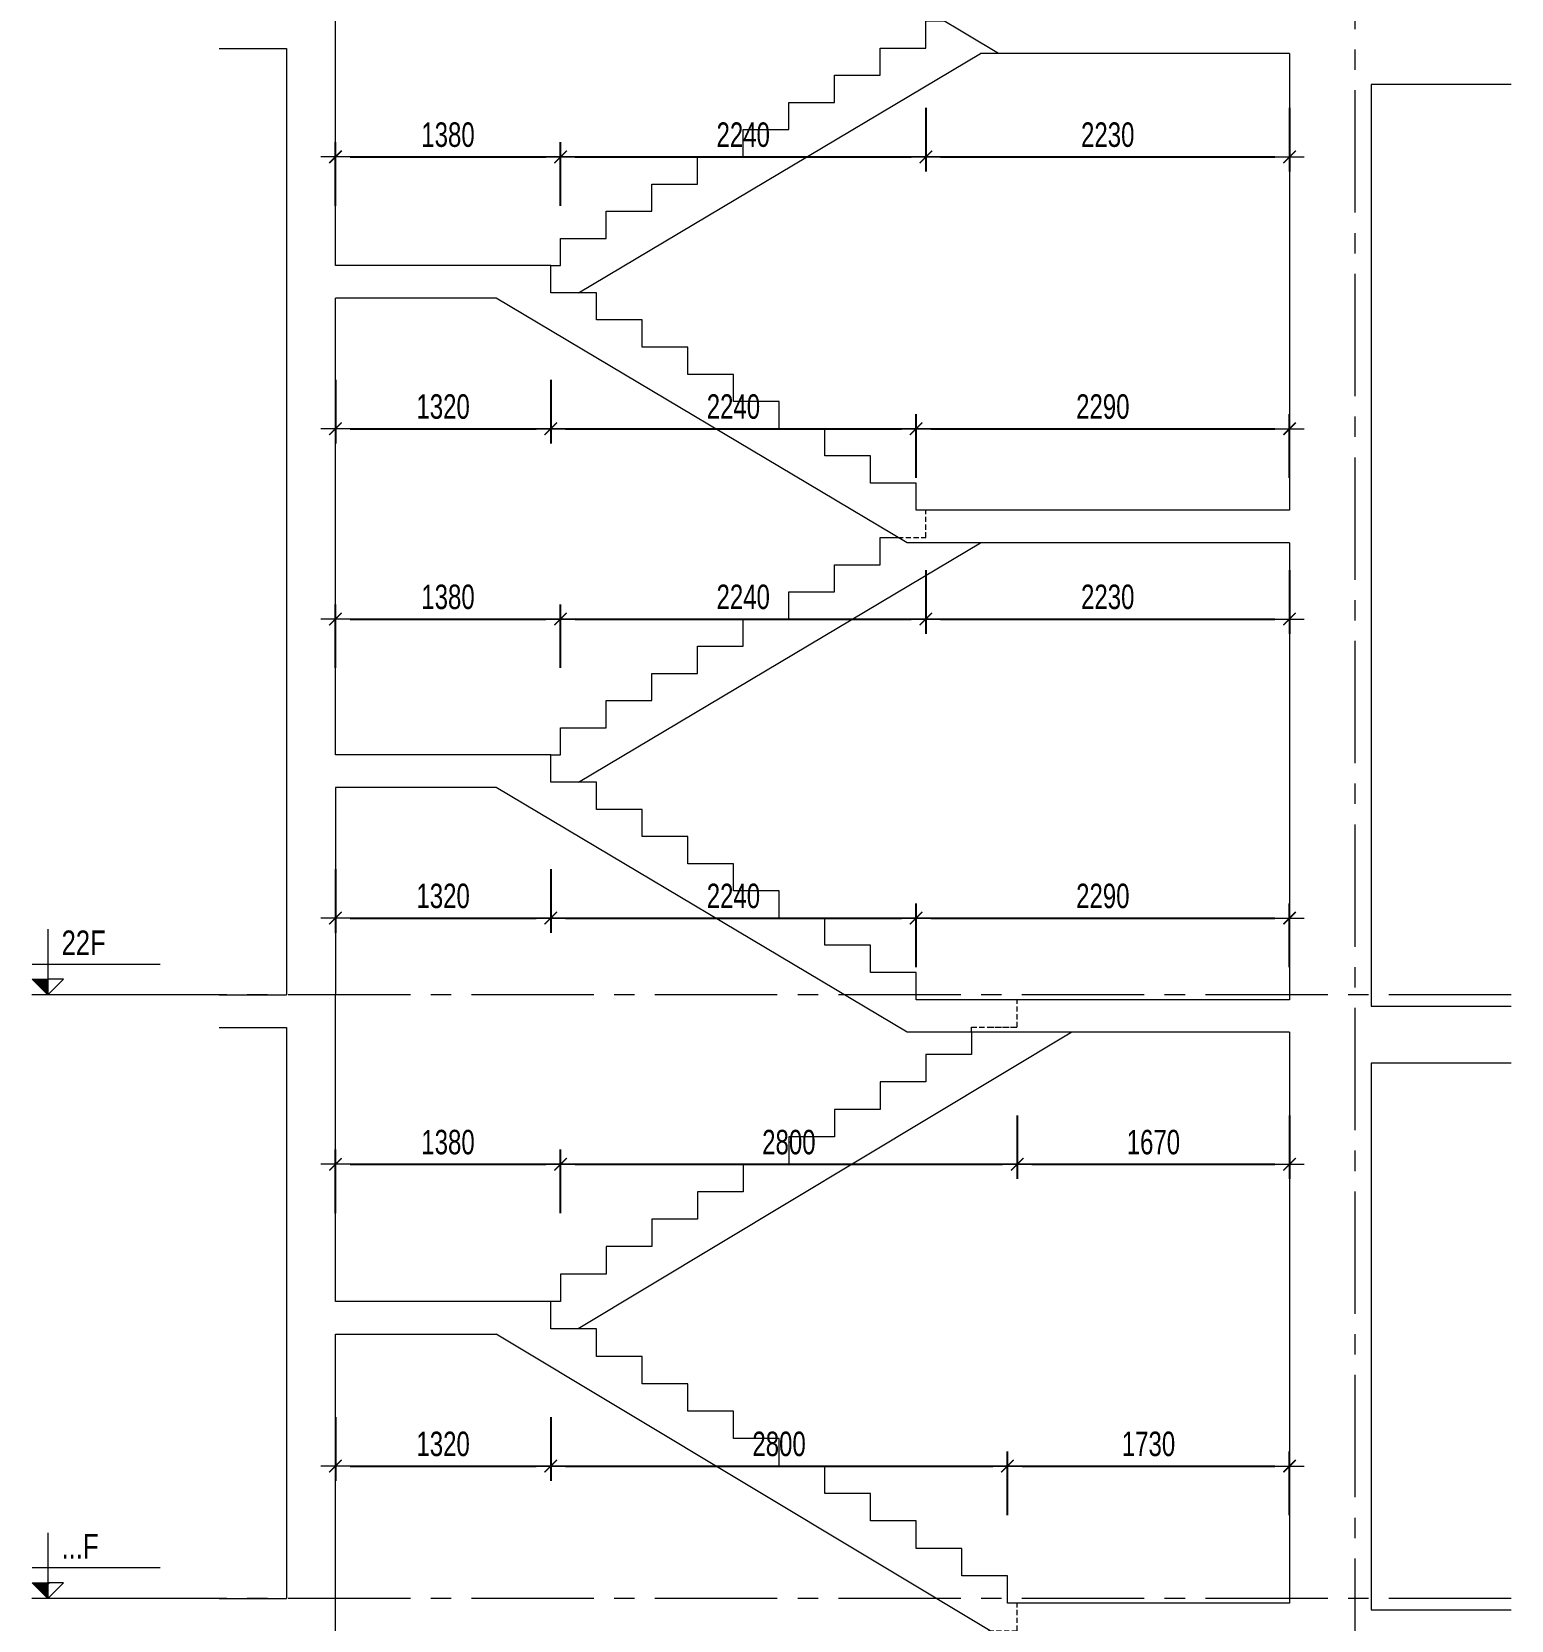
# Model space of a CAD drawing. Header units: millimetres. Extents: x -179076 to 254975, y -18667 to 296191.
# Drawn here: x 82221 to 91292, y 237809 to 247547 of the extents above; entities that cross this region are included whole.
import ezdxf

# ---------------------------------------------------------------- set-up
doc = ezdxf.new("R2010")
doc.units = ezdxf.units.MM
doc.linetypes.add('CENTER2', pattern=[1.125, 0.75, -0.125, 0.125, -0.125])
doc.linetypes.add('HIDDEN2', pattern=[4.762499999999999, 3.175, -1.5875])
doc.layers.get('Defpoints').update_dxf_attribs({"color": 151, "lineweight": 9})
for name, color, linetype, lineweight in [('NDC_S_ANNO', 7, 'Continuous', 20), ('NDC_S_AXIS', 5, 'CENTER2', 13), ('NDC_S_CONTINUOUS', 3, 'Continuous', 20), ('NDC_S_DIM', 1, 'Continuous', 15), ('NDC_S_HIDDEN', 8, 'HIDDEN2', 13), ('NDC_S_SLAB', 2, 'Continuous', 20), ('NDC_S_TEXT SYMBOL', 7, 'Continuous', 20), ('NDC_S_VN TEXT', 7, 'Continuous', 20)]:
    doc.layers.add(name, color=color, linetype=linetype, lineweight=lineweight)
doc.styles.add('NDC_ANNO', font='', dxfattribs={"width": 0.8})
doc.styles.add('NDC_DIM', font='', dxfattribs={"width": 0.75})
doc.styles.get('NDC_ANNO').set_extended_font_data('Dotum')
doc.styles.get('NDC_DIM').set_extended_font_data('Dotum')
doc.dimstyles.new('NDC_dim_60', dxfattribs={"dimscale": 60, "dimtxt": 2.5, "dimasz": 1.5, "dimexe": 1.5, "dimexo": 2.5, "dimgap": 1, "dimtad": 1, "dimdec": 0, "dimzin": 0, "dimdsep": 46, "dimtxsty": 'NDC_DIM', "dimblk": 'DIMMARK', "dimcen": 0.09, "dimdle": 1.2, "dimclrd": 1, "dimclre": 1, "dimclrt": 3, "dimadec": 0, "dimazin": 0, "dimtfac": 1, "dimtdec": 0, "dimtix": 1, "dimtofl": 0, "dimtmove": 0, "dimatfit": 3, "dimfxl": 5, "dimfxlon": 1, "dimtolj": 1, "dimtzin": 0, "dimarcsym": 0})

# ---------------------------------------------------------------- blocks, each defined once
blk = doc.blocks.new('kata_block_CT')
at = {"layer": 'NDC_S_ANNO'}
blk.add_hatch(color=3, dxfattribs=at).paths.add_polyline_path([(0, 1.596954857557648), (-1.612010908633238, 1.596954857557648), (0, 0)])
at = {"layer": 'NDC_S_ANNO', "ltscale": 50}
h = blk.add_hatch(dxfattribs=at)
h.set_pattern_fill('ANSI31', color=256, scale=1.406250541793835, style=0)
h.set_pattern_definition([(45.00000000000001, (0, 5.456968210637569e-12), (-3.157122508925224, 3.157122508925225), [])])
h.paths.add_polyline_path([(0, 1.596954857557648), (0, 0), (1.612010908924276, 1.596954857557648)])
for p, q in [((-1.592704896858777, 3.140833880479477), (11.46947077315417, 3.140833880479477)), ((11.56125648126181, 5.456968210637569e-12), (-1.63869572513795, 5.456968210637569e-12))]:
    blk.add_line(p, q, dxfattribs=at)
for points in [[(0, 6.69495074864426), (0, 0)], [(0, 0), (-1.612010908924276, 1.596954857557648), (0, 1.596954857557648)], [(0, 0), (1.612010908924276, 1.596954857557648), (0, 1.596954857557648)]]:
    blk.add_lwpolyline(points, dxfattribs=at)
at = {"layer": 'NDC_S_ANNO', "color": 8, "ltscale": 50}
blk.add_lwpolyline([(0, 0), (-1.612010908633238, 1.596954857557648), (0, 1.596954857557648)], dxfattribs=at)
at = {"layer": 'NDC_S_TEXT SYMBOL', "color": 3, "style": 'NDC_ANNO', "width": 0.8}
blk.add_attdef('CT', (1.409564409346785, 4.068271311703938), '', height=2.5, dxfattribs=at)
blk = doc.blocks.new('DIMMARK')
at = {"layer": 'NDC_S_DIM', "color": 1}
blk.add_line((-1.5, 0), (1, 0), dxfattribs=at)
at = {"layer": 'NDC_S_DIM', "color": 2, "const_width": 0.1}
blk.add_lwpolyline([(-0.4242640687119285, -0.4242640687119285), (0.4242640687119285, 0.4242640687119285)], dxfattribs=at)
blk = doc.blocks.new('*D1019')
at = {"layer": 'Defpoints', "color": 0, "transparency": 16777216}
for p in [(84083.401678967, 239763.4970577665), (85403.40167904517, 239763.4970577665), (85403.40167904517, 238754.4061486702)]:
    blk.add_point(p, dxfattribs=at)
at = {"layer": 'NDC_S_DIM', "color": 1, "lineweight": -2, "transparency": 16777216}
for p, q in [((84083.401678967, 239054.4061486702), (84083.401678967, 238664.4061486702)), ((85403.40167904517, 239054.4061486702), (85403.40167904517, 238664.4061486702)), ((84173.401678967, 238754.4061486702), (85313.40167904517, 238754.4061486702))]:
    blk.add_line(p, q, dxfattribs=at)
at = {"layer": 'NDC_S_DIM', "color": 1, "lineweight": -2, "transparency": 16777216, "xscale": 90, "yscale": 90, "zscale": 90, "rotation": 180}
blk.add_blockref('DIMMARK', (84083.401678967, 238754.4061486702), dxfattribs=at)
at = {"layer": 'NDC_S_DIM', "color": 1, "lineweight": -2, "transparency": 16777216, "xscale": 90, "yscale": 90, "zscale": 90}
blk.add_blockref('DIMMARK', (85403.40167904517, 238754.4061486702), dxfattribs=at)
at = {"layer": 'NDC_S_DIM', "color": 3, "transparency": 16777216, "insert": (84743.40167900609, 238889.5079125779), "char_height": 150, "attachment_point": 5, "style": 'NDC_DIM'}
blk.add_mtext('\\A1;1320', dxfattribs=at)
blk = doc.blocks.new('*D1020')
at = {"layer": 'Defpoints', "color": 0, "transparency": 16777216}
for p in [(85403.40167904517, 239763.4970577665), (88203.401678967, 238754.4061486702), (88203.401678967, 237913.4970577545)]:
    blk.add_point(p, dxfattribs=at)
at = {"layer": 'NDC_S_DIM', "color": 1, "lineweight": -2, "transparency": 16777216}
for p, q in [((85403.40167904517, 239054.4061486702), (85403.40167904517, 238664.4061486702)), ((88203.401678967, 238454.4061486702), (88203.401678967, 238844.4061486702)), ((85493.40167904517, 238754.4061486702), (88113.401678967, 238754.4061486702))]:
    blk.add_line(p, q, dxfattribs=at)
at = {"layer": 'NDC_S_DIM', "color": 1, "lineweight": -2, "transparency": 16777216, "xscale": 90, "yscale": 90, "zscale": 90, "rotation": 180}
blk.add_blockref('DIMMARK', (85403.40167904517, 238754.4061486702), dxfattribs=at)
at = {"layer": 'NDC_S_DIM', "color": 1, "lineweight": -2, "transparency": 16777216, "xscale": 90, "yscale": 90, "zscale": 90}
blk.add_blockref('DIMMARK', (88203.401678967, 238754.4061486702), dxfattribs=at)
at = {"layer": 'NDC_S_DIM', "color": 3, "transparency": 16777216, "insert": (86803.40167900609, 238889.5079125779), "char_height": 150, "attachment_point": 5, "style": 'NDC_DIM'}
blk.add_mtext('\\A1;2800', dxfattribs=at)
blk = doc.blocks.new('*D1021')
at = {"layer": 'Defpoints', "color": 0, "transparency": 16777216}
for p in [(89933.40167889738, 238754.4061486702), (88203.401678967, 237913.4970577545), (89933.40167889738, 237913.4970577545)]:
    blk.add_point(p, dxfattribs=at)
at = {"layer": 'NDC_S_DIM', "color": 1, "lineweight": -2, "transparency": 16777216}
for p, q in [((88203.401678967, 238454.4061486702), (88203.401678967, 238844.4061486702)), ((89933.40167889738, 238454.4061486702), (89933.40167889738, 238844.4061486702)), ((88293.401678967, 238754.4061486702), (89843.40167889738, 238754.4061486702))]:
    blk.add_line(p, q, dxfattribs=at)
at = {"layer": 'NDC_S_DIM', "color": 1, "lineweight": -2, "transparency": 16777216, "xscale": 90, "yscale": 90, "zscale": 90, "rotation": 180}
blk.add_blockref('DIMMARK', (88203.401678967, 238754.4061486702), dxfattribs=at)
at = {"layer": 'NDC_S_DIM', "color": 1, "lineweight": -2, "transparency": 16777216, "xscale": 90, "yscale": 90, "zscale": 90}
blk.add_blockref('DIMMARK', (89933.40167889738, 238754.4061486702), dxfattribs=at)
at = {"layer": 'NDC_S_DIM', "color": 3, "transparency": 16777216, "insert": (89068.40167893219, 238889.5079125779), "char_height": 150, "attachment_point": 5, "style": 'NDC_DIM'}
blk.add_mtext('\\A1;1730', dxfattribs=at)
blk = doc.blocks.new('*D1022')
at = {"layer": 'Defpoints', "color": 0, "transparency": 16777216}
for p in [(85463.40167904517, 240604.4061486802), (84083.401678967, 239763.4970577665), (85463.40167904517, 239763.4970577665)]:
    blk.add_point(p, dxfattribs=at)
at = {"layer": 'NDC_S_DIM', "color": 1, "lineweight": -2, "transparency": 16777216}
for p, q in [((84083.401678967, 240304.4061486802), (84083.401678967, 240694.4061486802)), ((85463.40167904517, 240304.4061486802), (85463.40167904517, 240694.4061486802)), ((84173.401678967, 240604.4061486802), (85373.40167904517, 240604.4061486802))]:
    blk.add_line(p, q, dxfattribs=at)
at = {"layer": 'NDC_S_DIM', "color": 1, "lineweight": -2, "transparency": 16777216, "xscale": 90, "yscale": 90, "zscale": 90, "rotation": 180}
blk.add_blockref('DIMMARK', (84083.401678967, 240604.4061486802), dxfattribs=at)
at = {"layer": 'NDC_S_DIM', "color": 1, "lineweight": -2, "transparency": 16777216, "xscale": 90, "yscale": 90, "zscale": 90}
blk.add_blockref('DIMMARK', (85463.40167904517, 240604.4061486802), dxfattribs=at)
at = {"layer": 'NDC_S_DIM', "color": 3, "transparency": 16777216, "insert": (84773.40167900609, 240739.5079125879), "char_height": 150, "attachment_point": 5, "style": 'NDC_DIM'}
blk.add_mtext('\\A1;1380', dxfattribs=at)
blk = doc.blocks.new('*D1023')
at = {"layer": 'Defpoints', "color": 0, "transparency": 16777216}
for p in [(88263.401678967, 241445.3152395964), (88263.401678967, 240604.4061486802), (85463.40167904517, 239763.4970577665)]:
    blk.add_point(p, dxfattribs=at)
at = {"layer": 'NDC_S_DIM', "color": 1, "lineweight": -2, "transparency": 16777216}
for p, q in [((88263.401678967, 240904.4061486802), (88263.401678967, 240514.4061486802)), ((85463.40167904517, 240304.4061486802), (85463.40167904517, 240694.4061486802)), ((85553.40167904517, 240604.4061486802), (88173.401678967, 240604.4061486802))]:
    blk.add_line(p, q, dxfattribs=at)
at = {"layer": 'NDC_S_DIM', "color": 1, "lineweight": -2, "transparency": 16777216, "xscale": 90, "yscale": 90, "zscale": 90, "rotation": 180}
blk.add_blockref('DIMMARK', (85463.40167904517, 240604.4061486802), dxfattribs=at)
at = {"layer": 'NDC_S_DIM', "color": 1, "lineweight": -2, "transparency": 16777216, "xscale": 90, "yscale": 90, "zscale": 90}
blk.add_blockref('DIMMARK', (88263.401678967, 240604.4061486802), dxfattribs=at)
at = {"layer": 'NDC_S_DIM', "color": 3, "transparency": 16777216, "insert": (86863.40167900609, 240739.5079125879), "char_height": 150, "attachment_point": 5, "style": 'NDC_DIM'}
blk.add_mtext('\\A1;2800', dxfattribs=at)
blk = doc.blocks.new('*D1024')
at = {"layer": 'Defpoints', "color": 0, "transparency": 16777216}
for p in [(88263.401678967, 241445.3152395964), (89933.40167889738, 241413.4970555469), (89933.40167889738, 240604.4061486802)]:
    blk.add_point(p, dxfattribs=at)
at = {"layer": 'NDC_S_DIM', "color": 1, "lineweight": -2, "transparency": 16777216}
for p, q in [((88263.401678967, 240904.4061486802), (88263.401678967, 240514.4061486802)), ((89933.40167889738, 240904.4061486802), (89933.40167889738, 240514.4061486802)), ((88353.401678967, 240604.4061486802), (89843.40167889738, 240604.4061486802))]:
    blk.add_line(p, q, dxfattribs=at)
at = {"layer": 'NDC_S_DIM', "color": 1, "lineweight": -2, "transparency": 16777216, "xscale": 90, "yscale": 90, "zscale": 90, "rotation": 180}
blk.add_blockref('DIMMARK', (88263.401678967, 240604.4061486802), dxfattribs=at)
at = {"layer": 'NDC_S_DIM', "color": 1, "lineweight": -2, "transparency": 16777216, "xscale": 90, "yscale": 90, "zscale": 90}
blk.add_blockref('DIMMARK', (89933.40167889738, 240604.4061486802), dxfattribs=at)
at = {"layer": 'NDC_S_DIM', "color": 3, "transparency": 16777216, "insert": (89098.40167893219, 240739.5079125879), "char_height": 150, "attachment_point": 5, "style": 'NDC_DIM'}
blk.add_mtext('\\A1;1670', dxfattribs=at)
blk = doc.blocks.new('*D1025')
at = {"layer": 'Defpoints', "color": 0, "transparency": 16777216}
for p in [(84083.4046050086, 243113.4970555403), (85403.40167892358, 243113.4970555403), (85403.40167892358, 242113.4970555447)]:
    blk.add_point(p, dxfattribs=at)
at = {"layer": 'NDC_S_DIM', "color": 1, "lineweight": -2, "transparency": 16777216}
for p, q in [((84083.4046050086, 242413.4970555447), (84083.4046050086, 242023.4970555447)), ((85403.40167892358, 242413.4970555447), (85403.40167892358, 242023.4970555447)), ((84173.4046050086, 242113.4970555447), (85313.40167892358, 242113.4970555447))]:
    blk.add_line(p, q, dxfattribs=at)
at = {"layer": 'NDC_S_DIM', "color": 1, "lineweight": -2, "transparency": 16777216, "xscale": 90, "yscale": 90, "zscale": 90, "rotation": 180}
blk.add_blockref('DIMMARK', (84083.4046050086, 242113.4970555447), dxfattribs=at)
at = {"layer": 'NDC_S_DIM', "color": 1, "lineweight": -2, "transparency": 16777216, "xscale": 90, "yscale": 90, "zscale": 90}
blk.add_blockref('DIMMARK', (85403.40167892358, 242113.4970555447), dxfattribs=at)
at = {"layer": 'NDC_S_DIM', "color": 3, "transparency": 16777216, "insert": (84743.40314196609, 242248.5988194524), "char_height": 150, "attachment_point": 5, "style": 'NDC_DIM'}
blk.add_mtext('\\A1;1320', dxfattribs=at)
blk = doc.blocks.new('*D1026')
at = {"layer": 'Defpoints', "color": 0, "transparency": 16777216}
for p in [(85403.40167892358, 243113.4970555403), (87643.40167892358, 242113.4970555447), (87643.40167892358, 241613.4970555469)]:
    blk.add_point(p, dxfattribs=at)
at = {"layer": 'NDC_S_DIM', "color": 1, "lineweight": -2, "transparency": 16777216}
for p, q in [((85403.40167892358, 242413.4970555447), (85403.40167892358, 242023.4970555447)), ((87643.40167892358, 241813.4970555447), (87643.40167892358, 242203.4970555447)), ((85493.40167892358, 242113.4970555447), (87553.40167892358, 242113.4970555447))]:
    blk.add_line(p, q, dxfattribs=at)
at = {"layer": 'NDC_S_DIM', "color": 1, "lineweight": -2, "transparency": 16777216, "xscale": 90, "yscale": 90, "zscale": 90, "rotation": 180}
blk.add_blockref('DIMMARK', (85403.40167892358, 242113.4970555447), dxfattribs=at)
at = {"layer": 'NDC_S_DIM', "color": 1, "lineweight": -2, "transparency": 16777216, "xscale": 90, "yscale": 90, "zscale": 90}
blk.add_blockref('DIMMARK', (87643.40167892358, 242113.4970555447), dxfattribs=at)
at = {"layer": 'NDC_S_DIM', "color": 3, "transparency": 16777216, "insert": (86523.40167892358, 242248.5988194524), "char_height": 150, "attachment_point": 5, "style": 'NDC_DIM'}
blk.add_mtext('\\A1;2240', dxfattribs=at)
blk = doc.blocks.new('*D1027')
at = {"layer": 'Defpoints', "color": 0, "transparency": 16777216}
for p in [(89933.40167889738, 242113.4970555447), (87643.40167892358, 241613.4970555469), (89933.40167889738, 241613.4970555122)]:
    blk.add_point(p, dxfattribs=at)
at = {"layer": 'NDC_S_DIM', "color": 1, "lineweight": -2, "transparency": 16777216}
for p, q in [((87643.40167892358, 241813.4970555447), (87643.40167892358, 242203.4970555447)), ((89933.40167889738, 241813.4970555447), (89933.40167889738, 242203.4970555447)), ((87733.40167892358, 242113.4970555447), (89843.40167889738, 242113.4970555447))]:
    blk.add_line(p, q, dxfattribs=at)
at = {"layer": 'NDC_S_DIM', "color": 1, "lineweight": -2, "transparency": 16777216, "xscale": 90, "yscale": 90, "zscale": 90, "rotation": 180}
blk.add_blockref('DIMMARK', (87643.40167892358, 242113.4970555447), dxfattribs=at)
at = {"layer": 'NDC_S_DIM', "color": 1, "lineweight": -2, "transparency": 16777216, "xscale": 90, "yscale": 90, "zscale": 90}
blk.add_blockref('DIMMARK', (89933.40167889738, 242113.4970555447), dxfattribs=at)
at = {"layer": 'NDC_S_DIM', "color": 3, "transparency": 16777216, "insert": (88788.40167891048, 242248.5988194524), "char_height": 150, "attachment_point": 5, "style": 'NDC_DIM'}
blk.add_mtext('\\A1;2290', dxfattribs=at)
blk = doc.blocks.new('*D1028')
at = {"layer": 'Defpoints', "color": 0, "transparency": 16777216}
for p in [(85463.40167892358, 243946.8303888703), (84083.4046050086, 243113.4970555403), (85463.40167892358, 243113.4970555403)]:
    blk.add_point(p, dxfattribs=at)
at = {"layer": 'NDC_S_DIM', "color": 1, "lineweight": -2, "transparency": 16777216}
for p, q in [((84083.4046050086, 243646.8303888703), (84083.4046050086, 244036.8303888703)), ((85463.40167892358, 243646.8303888703), (85463.40167892358, 244036.8303888703)), ((84173.4046050086, 243946.8303888703), (85373.40167892358, 243946.8303888703))]:
    blk.add_line(p, q, dxfattribs=at)
at = {"layer": 'NDC_S_DIM', "color": 1, "lineweight": -2, "transparency": 16777216, "xscale": 90, "yscale": 90, "zscale": 90, "rotation": 180}
blk.add_blockref('DIMMARK', (84083.4046050086, 243946.8303888703), dxfattribs=at)
at = {"layer": 'NDC_S_DIM', "color": 1, "lineweight": -2, "transparency": 16777216, "xscale": 90, "yscale": 90, "zscale": 90}
blk.add_blockref('DIMMARK', (85463.40167892358, 243946.8303888703), dxfattribs=at)
at = {"layer": 'NDC_S_DIM', "color": 3, "transparency": 16777216, "insert": (84773.40314196609, 244081.932152778), "char_height": 150, "attachment_point": 5, "style": 'NDC_DIM'}
blk.add_mtext('\\A1;1380', dxfattribs=at)
blk = doc.blocks.new('*D1029')
at = {"layer": 'Defpoints', "color": 0, "transparency": 16777216}
for p in [(87703.40167892358, 244446.8303888681), (87703.40167892358, 243946.8303888703), (85463.40167892358, 243113.4970555403)]:
    blk.add_point(p, dxfattribs=at)
at = {"layer": 'NDC_S_DIM', "color": 1, "lineweight": -2, "transparency": 16777216}
for p, q in [((87703.40167892358, 244246.8303888703), (87703.40167892358, 243856.8303888703)), ((85463.40167892358, 243646.8303888703), (85463.40167892358, 244036.8303888703)), ((85553.40167892358, 243946.8303888703), (87613.40167892358, 243946.8303888703))]:
    blk.add_line(p, q, dxfattribs=at)
at = {"layer": 'NDC_S_DIM', "color": 1, "lineweight": -2, "transparency": 16777216, "xscale": 90, "yscale": 90, "zscale": 90, "rotation": 180}
blk.add_blockref('DIMMARK', (85463.40167892358, 243946.8303888703), dxfattribs=at)
at = {"layer": 'NDC_S_DIM', "color": 1, "lineweight": -2, "transparency": 16777216, "xscale": 90, "yscale": 90, "zscale": 90}
blk.add_blockref('DIMMARK', (87703.40167892358, 243946.8303888703), dxfattribs=at)
at = {"layer": 'NDC_S_DIM', "color": 3, "transparency": 16777216, "insert": (86583.40167892358, 244081.932152778), "char_height": 150, "attachment_point": 5, "style": 'NDC_DIM'}
blk.add_mtext('\\A1;2240', dxfattribs=at)
blk = doc.blocks.new('*D1030')
at = {"layer": 'Defpoints', "color": 0, "transparency": 16777216}
for p in [(87703.40167892358, 244446.8303888681), (89933.40167889738, 244413.497055534), (89933.40167889738, 243946.8303888703)]:
    blk.add_point(p, dxfattribs=at)
at = {"layer": 'NDC_S_DIM', "color": 1, "lineweight": -2, "transparency": 16777216}
for p, q in [((87703.40167892358, 244246.8303888703), (87703.40167892358, 243856.8303888703)), ((89933.40167889738, 244246.8303888703), (89933.40167889738, 243856.8303888703)), ((87793.40167892358, 243946.8303888703), (89843.40167889738, 243946.8303888703))]:
    blk.add_line(p, q, dxfattribs=at)
at = {"layer": 'NDC_S_DIM', "color": 1, "lineweight": -2, "transparency": 16777216, "xscale": 90, "yscale": 90, "zscale": 90, "rotation": 180}
blk.add_blockref('DIMMARK', (87703.40167892358, 243946.8303888703), dxfattribs=at)
at = {"layer": 'NDC_S_DIM', "color": 1, "lineweight": -2, "transparency": 16777216, "xscale": 90, "yscale": 90, "zscale": 90}
blk.add_blockref('DIMMARK', (89933.40167889738, 243946.8303888703), dxfattribs=at)
at = {"layer": 'NDC_S_DIM', "color": 3, "transparency": 16777216, "insert": (88818.40167891048, 244081.932152778), "char_height": 150, "attachment_point": 5, "style": 'NDC_DIM'}
blk.add_mtext('\\A1;2230', dxfattribs=at)
blk = doc.blocks.new('*D1031')
at = {"layer": 'Defpoints', "color": 0, "transparency": 16777216}
for p in [(84083.4046050086, 246113.4970555276), (85403.40167892358, 246113.4970555276), (85403.40167892358, 245113.497055532)]:
    blk.add_point(p, dxfattribs=at)
at = {"layer": 'NDC_S_DIM', "color": 1, "lineweight": -2, "transparency": 16777216}
for p, q in [((84083.4046050086, 245413.497055532), (84083.4046050086, 245023.497055532)), ((85403.40167892358, 245413.497055532), (85403.40167892358, 245023.497055532)), ((84173.4046050086, 245113.497055532), (85313.40167892358, 245113.497055532))]:
    blk.add_line(p, q, dxfattribs=at)
at = {"layer": 'NDC_S_DIM', "color": 1, "lineweight": -2, "transparency": 16777216, "xscale": 90, "yscale": 90, "zscale": 90, "rotation": 180}
blk.add_blockref('DIMMARK', (84083.4046050086, 245113.497055532), dxfattribs=at)
at = {"layer": 'NDC_S_DIM', "color": 1, "lineweight": -2, "transparency": 16777216, "xscale": 90, "yscale": 90, "zscale": 90}
blk.add_blockref('DIMMARK', (85403.40167892358, 245113.497055532), dxfattribs=at)
at = {"layer": 'NDC_S_DIM', "color": 3, "transparency": 16777216, "insert": (84743.40314196609, 245248.5988194397), "char_height": 150, "attachment_point": 5, "style": 'NDC_DIM'}
blk.add_mtext('\\A1;1320', dxfattribs=at)
blk = doc.blocks.new('*D1032')
at = {"layer": 'Defpoints', "color": 0, "transparency": 16777216}
for p in [(85403.40167892358, 246113.4970555276), (87643.40167892358, 245113.497055532), (87643.40167892358, 244613.497055534)]:
    blk.add_point(p, dxfattribs=at)
at = {"layer": 'NDC_S_DIM', "color": 1, "lineweight": -2, "transparency": 16777216}
for p, q in [((85403.40167892358, 245413.497055532), (85403.40167892358, 245023.497055532)), ((87643.40167892358, 244813.497055532), (87643.40167892358, 245203.497055532)), ((85493.40167892358, 245113.497055532), (87553.40167892358, 245113.497055532))]:
    blk.add_line(p, q, dxfattribs=at)
at = {"layer": 'NDC_S_DIM', "color": 1, "lineweight": -2, "transparency": 16777216, "xscale": 90, "yscale": 90, "zscale": 90, "rotation": 180}
blk.add_blockref('DIMMARK', (85403.40167892358, 245113.497055532), dxfattribs=at)
at = {"layer": 'NDC_S_DIM', "color": 1, "lineweight": -2, "transparency": 16777216, "xscale": 90, "yscale": 90, "zscale": 90}
blk.add_blockref('DIMMARK', (87643.40167892358, 245113.497055532), dxfattribs=at)
at = {"layer": 'NDC_S_DIM', "color": 3, "transparency": 16777216, "insert": (86523.40167892358, 245248.5988194397), "char_height": 150, "attachment_point": 5, "style": 'NDC_DIM'}
blk.add_mtext('\\A1;2240', dxfattribs=at)
blk = doc.blocks.new('*D1033')
at = {"layer": 'Defpoints', "color": 0, "transparency": 16777216}
for p in [(89933.40167889738, 245113.497055532), (87643.40167892358, 244613.497055534), (89933.40167889738, 244613.497055534)]:
    blk.add_point(p, dxfattribs=at)
at = {"layer": 'NDC_S_DIM', "color": 1, "lineweight": -2, "transparency": 16777216}
for p, q in [((87643.40167892358, 244813.497055532), (87643.40167892358, 245203.497055532)), ((89933.40167889738, 244813.497055532), (89933.40167889738, 245203.497055532)), ((87733.40167892358, 245113.497055532), (89843.40167889738, 245113.497055532))]:
    blk.add_line(p, q, dxfattribs=at)
at = {"layer": 'NDC_S_DIM', "color": 1, "lineweight": -2, "transparency": 16777216, "xscale": 90, "yscale": 90, "zscale": 90, "rotation": 180}
blk.add_blockref('DIMMARK', (87643.40167892358, 245113.497055532), dxfattribs=at)
at = {"layer": 'NDC_S_DIM', "color": 1, "lineweight": -2, "transparency": 16777216, "xscale": 90, "yscale": 90, "zscale": 90}
blk.add_blockref('DIMMARK', (89933.40167889738, 245113.497055532), dxfattribs=at)
at = {"layer": 'NDC_S_DIM', "color": 3, "transparency": 16777216, "insert": (88788.40167891048, 245248.5988194397), "char_height": 150, "attachment_point": 5, "style": 'NDC_DIM'}
blk.add_mtext('\\A1;2290', dxfattribs=at)
blk = doc.blocks.new('*D1034')
at = {"layer": 'Defpoints', "color": 0, "transparency": 16777216}
for p in [(85463.40167892358, 246780.163722206), (84083.4046050086, 246113.4970555276), (85463.40167892358, 246113.4970555276)]:
    blk.add_point(p, dxfattribs=at)
at = {"layer": 'NDC_S_DIM', "color": 1, "lineweight": -2, "transparency": 16777216}
for p, q in [((84083.4046050086, 246480.163722206), (84083.4046050086, 246870.163722206)), ((85463.40167892358, 246480.163722206), (85463.40167892358, 246870.163722206)), ((84173.4046050086, 246780.163722206), (85373.40167892358, 246780.163722206))]:
    blk.add_line(p, q, dxfattribs=at)
at = {"layer": 'NDC_S_DIM', "color": 1, "lineweight": -2, "transparency": 16777216, "xscale": 90, "yscale": 90, "zscale": 90, "rotation": 180}
blk.add_blockref('DIMMARK', (84083.4046050086, 246780.163722206), dxfattribs=at)
at = {"layer": 'NDC_S_DIM', "color": 1, "lineweight": -2, "transparency": 16777216, "xscale": 90, "yscale": 90, "zscale": 90}
blk.add_blockref('DIMMARK', (85463.40167892358, 246780.163722206), dxfattribs=at)
at = {"layer": 'NDC_S_DIM', "color": 3, "transparency": 16777216, "insert": (84773.40314196609, 246915.2654861137), "char_height": 150, "attachment_point": 5, "style": 'NDC_DIM'}
blk.add_mtext('\\A1;1380', dxfattribs=at)
blk = doc.blocks.new('*D1035')
at = {"layer": 'Defpoints', "color": 0, "transparency": 16777216}
for p in [(87703.40167892358, 247530.1637222189), (87703.40167892358, 246780.163722206), (85463.40167892358, 246113.4970555276)]:
    blk.add_point(p, dxfattribs=at)
at = {"layer": 'NDC_S_DIM', "color": 1, "lineweight": -2, "transparency": 16777216}
for p, q in [((87703.40167892358, 247080.163722206), (87703.40167892358, 246690.163722206)), ((85463.40167892358, 246480.163722206), (85463.40167892358, 246870.163722206)), ((85553.40167892358, 246780.163722206), (87613.40167892358, 246780.163722206))]:
    blk.add_line(p, q, dxfattribs=at)
at = {"layer": 'NDC_S_DIM', "color": 1, "lineweight": -2, "transparency": 16777216, "xscale": 90, "yscale": 90, "zscale": 90, "rotation": 180}
blk.add_blockref('DIMMARK', (85463.40167892358, 246780.163722206), dxfattribs=at)
at = {"layer": 'NDC_S_DIM', "color": 1, "lineweight": -2, "transparency": 16777216, "xscale": 90, "yscale": 90, "zscale": 90}
blk.add_blockref('DIMMARK', (87703.40167892358, 246780.163722206), dxfattribs=at)
at = {"layer": 'NDC_S_DIM', "color": 3, "transparency": 16777216, "insert": (86583.40167892358, 246915.2654861137), "char_height": 150, "attachment_point": 5, "style": 'NDC_DIM'}
blk.add_mtext('\\A1;2240', dxfattribs=at)
blk = doc.blocks.new('*D1036')
at = {"layer": 'Defpoints', "color": 0, "transparency": 16777216}
for p in [(87703.40167892358, 247530.1637222189), (89933.40167889738, 247413.4970555194), (89933.40167889738, 246780.163722206)]:
    blk.add_point(p, dxfattribs=at)
at = {"layer": 'NDC_S_DIM', "color": 1, "lineweight": -2, "transparency": 16777216}
for p, q in [((87703.40167892358, 247080.163722206), (87703.40167892358, 246690.163722206)), ((89933.40167889738, 247080.163722206), (89933.40167889738, 246690.163722206)), ((87793.40167892358, 246780.163722206), (89843.40167889738, 246780.163722206))]:
    blk.add_line(p, q, dxfattribs=at)
at = {"layer": 'NDC_S_DIM', "color": 1, "lineweight": -2, "transparency": 16777216, "xscale": 90, "yscale": 90, "zscale": 90, "rotation": 180}
blk.add_blockref('DIMMARK', (87703.40167892358, 246780.163722206), dxfattribs=at)
at = {"layer": 'NDC_S_DIM', "color": 1, "lineweight": -2, "transparency": 16777216, "xscale": 90, "yscale": 90, "zscale": 90}
blk.add_blockref('DIMMARK', (89933.40167889738, 246780.163722206), dxfattribs=at)
at = {"layer": 'NDC_S_DIM', "color": 3, "transparency": 16777216, "insert": (88818.40167891048, 246915.2654861137), "char_height": 150, "attachment_point": 5, "style": 'NDC_DIM'}
blk.add_mtext('\\A1;2230', dxfattribs=at)

msp = doc.modelspace()

# ---------------------------------------------------------------- linework, layer by layer
at = {"layer": 'NDC_S_AXIS', "ltscale": 1000}
for p, q in [((90333.40167891298, 259563.1153891505), (90333.40167891298, 228573.8494305542)), ((91292.46940233494, 241643.4970555469), (82225.25289199821, 241643.4970555469)), ((91292.46940233494, 241643.4970555469), (82225.25289199821, 241643.4970555469)), ((91292.46940233494, 237943.4970555469), (82225.25289199821, 237943.4970555469))]:
    msp.add_line(p, q, dxfattribs=at)
at = {"layer": 'NDC_S_CONTINUOUS'}
for p, q in [((85574.42086003936, 245946.8303888617), (88038.42085998197, 247413.4970555194)), ((88147.95348782599, 247413.4970555193), (88038.42085998197, 247413.4970555194)), ((85574.42086003948, 242946.8303888743), (88038.4208600386, 244413.497055534)), ((88598.8498701033, 241413.4970577744), (85571.82284307788, 239595.3152395838))]:
    msp.add_line(p, q, dxfattribs=at)
for points in [[(85403.40167892358, 246113.4970555276), (85463.40167892358, 246113.4970555276), (85463.40167892358, 246280.1637221974), (85743.40167892358, 246280.1637221974), (85743.40167892358, 246446.8303888669), (86023.40167892358, 246446.8303888669), (86023.40167892358, 246613.4970555364), (86303.40167892358, 246613.4970555364), (86303.40167892358, 246780.163722206), (86583.40167892358, 246780.163722206), (86583.40167892358, 246946.8303888755), (86863.40167892358, 246946.8303888755), (86863.40167892358, 247113.497055545), (87143.40167892358, 247113.497055545), (87143.40167892358, 247280.1637222146), (87423.40167892358, 247280.1637222146), (87423.40167892358, 247446.8303888841), (87703.40167892358, 247446.8303888841), (87703.40167892358, 247613.4970555537), (87814.9805148074, 247613.4970555537)], [(85403.40167892358, 243113.4970555403), (85463.40167892358, 243113.4970555403), (85463.40167892358, 243280.1637222065), (85743.40167892358, 243280.1637222065), (85743.40167892358, 243446.8303888725), (86023.40167892358, 243446.8303888725), (86023.40167892358, 243613.4970555384), (86303.40167892358, 243613.4970555384), (86303.40167892358, 243780.1637222043), (86583.40167892358, 243780.1637222043), (86583.40167892358, 243946.8303888703), (86863.40167892358, 243946.8303888703), (86863.40167892358, 244113.4970555362), (87143.40167892358, 244113.4970555362), (87143.40167892358, 244280.1637222021), (87423.40167892358, 244280.1637222021), (87423.40167892358, 244446.8303888681), (87532.38249780744, 244446.8303888681)], [(87983.401678967, 241413.4970555469), (87983.401678967, 241277.1334214111), (87703.401678967, 241277.1334214111), (87703.401678967, 241108.9516032283), (87423.401678967, 241108.9516032283), (87423.401678967, 240940.7697850456), (87143.401678967, 240940.7697850456), (87143.401678967, 240772.5879668629), (86863.401678967, 240772.5879668629), (86863.401678967, 240604.4061486802), (86583.401678967, 240604.4061486802), (86583.401678967, 240436.2243304975), (86303.401678967, 240436.2243304975), (86303.401678967, 240268.0425123147), (86023.401678967, 240268.0425123147), (86023.401678967, 240099.860694132), (85743.401678967, 240099.860694132), (85743.401678967, 239931.6788759493), (85463.40167904517, 239931.6788759493), (85463.40167904517, 239763.4970577665), (85403.40167904517, 239763.4970577665)]]:
    msp.add_lwpolyline(points, dxfattribs=at)
at = {"layer": 'NDC_S_HIDDEN', "ltscale": 10}
for points in [[(87532.38249780744, 244446.8303888681), (87703.40167892358, 244446.8303888681), (87703.40167892358, 244610.4667525045)], [(87983.401678967, 241413.4970555469), (87983.401678967, 241445.3152395964), (88263.401678967, 241445.3152395964), (88263.401678967, 241608.9516032328)], [(88087.41294723377, 241445.3152395938), (88263.401678967, 241445.3152395938), (88263.401678967, 241608.9516032303)], [(88087.41294723377, 237745.3152395961), (88263.401678967, 237745.3152395961), (88263.401678967, 237908.9516032326)]]:
    msp.add_lwpolyline(points, dxfattribs=at)
at = {"layer": 'NDC_S_SLAB'}
for p, q in [((88147.95348782605, 247413.4970555193), (85067.95348791237, 249263.4970555313)), ((83370.2842242099, 247443.4970555197), (83783.40167903015, 247443.4970555197)), ((83783.401678967, 247443.4970555197), (83783.401678967, 241643.4970555446)), ((89933.4016788975, 247413.4970555193), (88147.95348782605, 247413.4970555193)), ((83370.2842242099, 241643.4970555469), (83783.401678967, 241643.4970555469)), ((84083.401678967, 239763.4970577665), (84083.401678967, 241643.497057787)), ((83370.28422420984, 241443.4970577869), (83783.4016790301, 241443.4970577869)), ((83783.401678967, 241443.4970577869), (83783.401678967, 237943.4970577869)), ((88147.95348782593, 237713.4970577545), (85067.95348791225, 239563.4970577665)), ((83370.28422420984, 237943.4970577891), (83783.401678967, 237943.4970577891)), ((83370.28422420984, 237943.4970577869), (83783.401678967, 237943.4970577869)), ((84083.4046050086, 236063.4970577688), (84083.4046050086, 237943.4970577893))]:
    msp.add_line(p, q, dxfattribs=at)
for points in [[(84083.4046050086, 246113.4970555276), (84083.4046050086, 247713.4970555198)], [(89933.40167889738, 247413.4970555194), (89933.40167889738, 244613.497055534)], [(91292.46940233494, 247223.4970532755), (90433.40167891298, 247223.4970532755), (90433.40167891298, 241573.4970555122), (91292.46940233494, 241573.4970555122)], [(89933.40167889738, 244613.497055534), (87643.40167892358, 244613.497055534), (87643.40167892358, 244780.1637222001), (87363.40167892358, 244780.1637222001), (87363.40167892358, 244946.8303888661), (87083.40167892358, 244946.8303888661), (87083.40167892358, 245113.497055532), (86803.40167892358, 245113.497055532), (86803.40167892358, 245280.1637221979), (86523.40167892358, 245280.1637221979), (86523.40167892358, 245446.8303888639), (86243.40167892358, 245446.8303888639), (86243.40167892358, 245613.4970555298), (85963.40167892358, 245613.4970555298), (85963.40167892358, 245780.1637221957), (85683.40167892358, 245780.1637221957), (85683.40167892358, 245946.8303888617), (85403.40167892358, 245946.8303888617), (85403.40167892358, 246113.4970555276), (84083.4046050086, 246113.4970555276)], [(89933.40167889738, 241613.4970555469), (87643.40167892358, 241613.4970555469), (87643.40167892358, 241780.1637222128), (87363.40167892358, 241780.1637222128), (87363.40167892358, 241946.8303888788), (87083.40167892358, 241946.8303888788), (87083.40167892358, 242113.4970555447), (86803.40167892358, 242113.4970555447), (86803.40167892358, 242280.1637222106), (86523.40167892358, 242280.1637222106), (86523.40167892358, 242446.8303888766), (86243.40167892358, 242446.8303888766), (86243.40167892358, 242613.4970555425), (85963.40167892358, 242613.4970555425), (85963.40167892358, 242780.1637222084), (85683.40167892358, 242780.1637222084), (85683.40167892358, 242946.8303888743), (85403.40167892358, 242946.8303888743), (85403.40167892358, 243113.4970555403), (84083.4046050086, 243113.4970555403), (84083.4046050086, 245913.4970555276)], [(89933.40167889738, 244413.497055534), (87588.38249780895, 244413.497055534), (85068.38249780855, 245913.4970555276), (84083.4046050086, 245913.4970555276)], [(89933.40167889738, 244413.497055534), (89933.40167889738, 241613.4970555122)], [(89933.40167889738, 241413.4970555469), (87588.38249780855, 241413.4970555469), (85068.38249780855, 242913.4970555403), (84083.4046050086, 242913.4970555403), (84083.4046050086, 241643.4970555446)], [(89933.40167889738, 241413.4970577744), (89933.40167889738, 237913.4970577545)], [(91292.46940233494, 241223.4970555427), (90433.40167891298, 241223.4970555427), (90433.40167891298, 237873.4970577545), (91292.46940233494, 237873.4970577545)], [(89933.40167889738, 237913.4970577545), (88203.401678967, 237913.4970577545), (88203.401678967, 238081.6788759393), (87923.40167904517, 238081.6788759393), (87923.40167904517, 238249.8606941221), (87643.40167904517, 238249.8606941221), (87643.40167904517, 238418.0425123048), (87363.40167904517, 238418.0425123048), (87363.40167904517, 238586.2243304875), (87083.40167904517, 238586.2243304875), (87083.40167904517, 238754.4061486702), (86803.40167904517, 238754.4061486702), (86803.40167904517, 238922.5879668529), (86523.40167904517, 238922.5879668529), (86523.40167904517, 239090.7697850357), (86243.40167904517, 239090.7697850357), (86243.40167904517, 239258.9516032184), (85963.40167904517, 239258.9516032184), (85963.40167904517, 239427.1334214011), (85683.40167904517, 239427.1334214011), (85683.40167904517, 239595.3152395838), (85403.40167904517, 239595.3152395838), (85403.40167904517, 239763.4970577665), (84083.401678967, 239763.4970577665)], [(84083.401678967, 239563.4970577665), (85067.95348791225, 239563.4970577665)], [(84083.401678967, 237943.4970577869), (84083.401678967, 239563.4970577665)]]:
    msp.add_lwpolyline(points, dxfattribs=at)

# ---------------------------------------------------------------- block references
at = {"layer": 'NDC_S_VN TEXT', "xscale": 60, "yscale": 60, "zscale": 60}
for p, values in [((82319.60637505265, 241643.4970555464), {'CT': '22F'}), ((82319.60637505265, 237943.4970555466), {'CT': '...F'})]:
    msp.add_blockref('kata_block_CT', p, dxfattribs=at).add_auto_attribs(values)

# ---------------------------------------------------------------- dimensions: what is measured, and where the dimension line sits
at = {"layer": 'NDC_S_DIM'}
for base, p1, p2, picture, middle in [((87703.40167892358, 246780.163722206), (85463.40167892358, 246113.4970555276), (87703.40167892358, 247530.1637222189), '*D1035', (86583.40167892358, 246915.2654861137)), ((89933.40167889738, 246780.163722206), (87703.40167892358, 247530.1637222189), (89933.40167889738, 247413.4970555194), '*D1036', (88818.40167891048, 246915.2654861137)), ((87643.40167892358, 245113.497055532), (85403.40167892358, 246113.4970555276), (87643.40167892358, 244613.497055534), '*D1032', (86523.40167892358, 245248.5988194397)), ((89933.40167889738, 245113.497055532), (87643.40167892358, 244613.497055534), (89933.40167889738, 244613.497055534), '*D1033', (88788.40167891048, 245248.5988194397)), ((87703.40167892358, 243946.8303888703), (85463.40167892358, 243113.4970555403), (87703.40167892358, 244446.8303888681), '*D1029', (86583.40167892358, 244081.932152778)), ((89933.40167889738, 243946.8303888703), (87703.40167892358, 244446.8303888681), (89933.40167889738, 244413.497055534), '*D1030', (88818.40167891048, 244081.932152778)), ((87643.40167892358, 242113.4970555447), (85403.40167892358, 243113.4970555403), (87643.40167892358, 241613.4970555469), '*D1026', (86523.40167892358, 242248.5988194524)), ((89933.40167889738, 242113.4970555447), (87643.40167892358, 241613.4970555469), (89933.40167889738, 241613.4970555122), '*D1027', (88788.40167891048, 242248.5988194524)), ((88263.401678967, 240604.4061486802), (85463.40167904517, 239763.4970577665), (88263.401678967, 241445.3152395964), '*D1023', (86863.40167900609, 240739.5079125879)), ((89933.40167889738, 240604.4061486802), (88263.401678967, 241445.3152395964), (89933.40167889738, 241413.4970555469), '*D1024', (89098.40167893219, 240739.5079125879)), ((88203.401678967, 238754.4061486702), (85403.40167904517, 239763.4970577665), (88203.401678967, 237913.4970577545), '*D1020', (86803.40167900609, 238889.5079125779)), ((89933.40167889738, 238754.4061486702), (88203.401678967, 237913.4970577545), (89933.40167889738, 237913.4970577545), '*D1021', (89068.40167893219, 238889.5079125779))]:
    dim = msp.add_linear_dim(base=base, p1=p1, p2=p2, dimstyle='NDC_dim_60', override={"dimtmove": 1}, dxfattribs=at)
    dim.commit()
    dim.dimension.update_dxf_attribs({"geometry": picture, "text_midpoint": middle})
for base, p1, p2, picture, middle in [((85463.40167892358, 246780.163722206), (84083.4046050086, 246113.4970555276), (85463.40167892358, 246113.4970555276), '*D1034', (84773.40314196609, 246915.2654861137)), ((85403.40167892358, 245113.497055532), (84083.4046050086, 246113.4970555276), (85403.40167892358, 246113.4970555276), '*D1031', (84743.40314196609, 245248.5988194397)), ((85463.40167892358, 243946.8303888703), (84083.4046050086, 243113.4970555403), (85463.40167892358, 243113.4970555403), '*D1028', (84773.40314196609, 244081.932152778)), ((85403.40167892358, 242113.4970555447), (84083.4046050086, 243113.4970555403), (85403.40167892358, 243113.4970555403), '*D1025', (84743.40314196609, 242248.5988194524)), ((85463.40167904517, 240604.4061486802), (84083.401678967, 239763.4970577665), (85463.40167904517, 239763.4970577665), '*D1022', (84773.40167900609, 240739.5079125879)), ((85403.40167904517, 238754.4061486702), (84083.401678967, 239763.4970577665), (85403.40167904517, 239763.4970577665), '*D1019', (84743.40167900609, 238889.5079125779))]:
    dim = msp.add_linear_dim(base=base, p1=p1, p2=p2, dimstyle='NDC_dim_60', dxfattribs=at)
    dim.commit()
    dim.dimension.update_dxf_attribs({"geometry": picture, "text_midpoint": middle})

doc.saveas('drawing.dxf')
